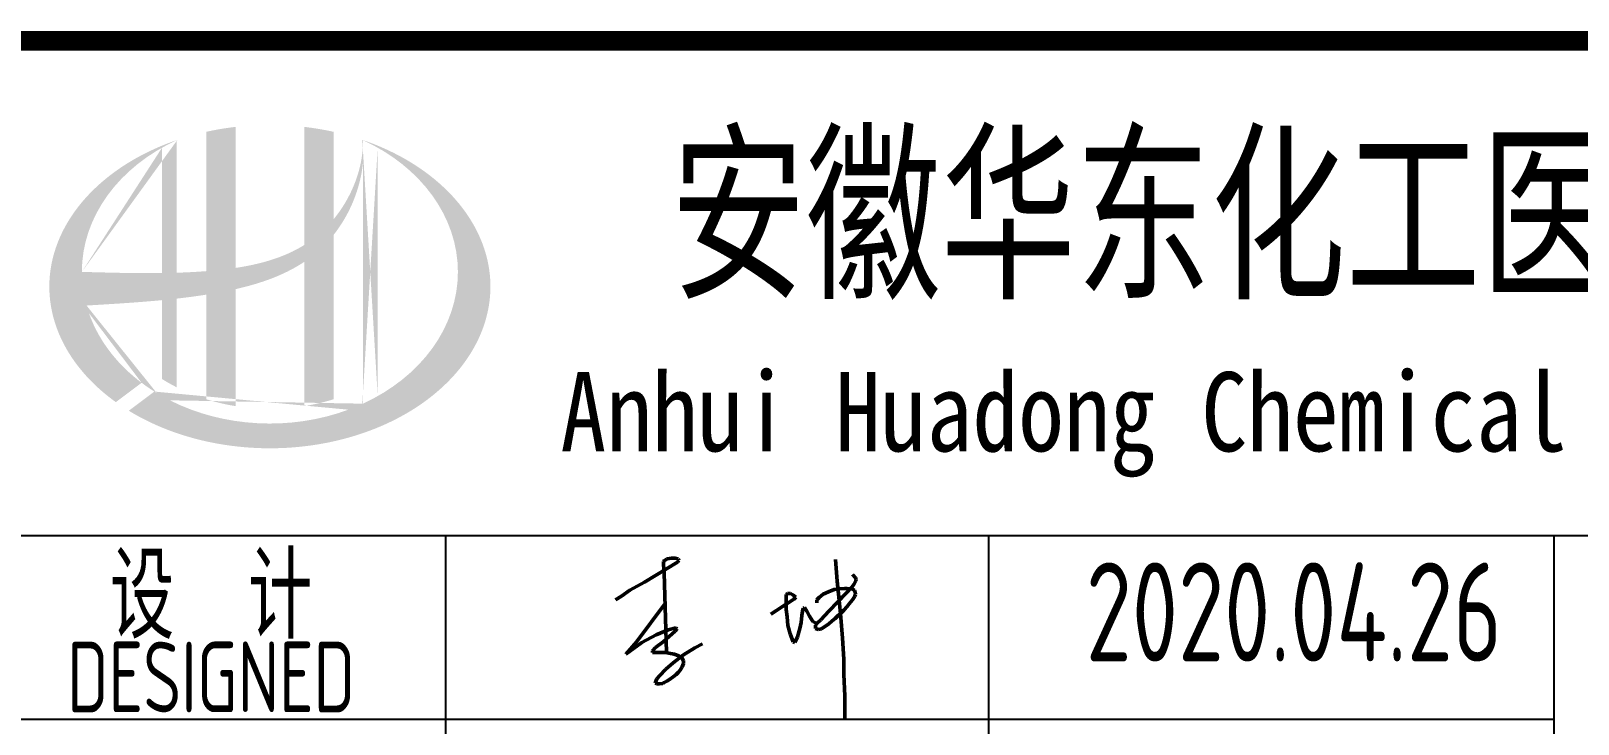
# Model space of a CAD drawing. Extents: x 1234595 to 2088511, y -80443 to 75292.
# Drawn here: x 1462035 to 1467506, y 19163 to 21615 of the extents above; entities that cross this region are included whole.
import ezdxf
from ezdxf.enums import TextEntityAlignment as Align

# ---------------------------------------------------------------- set-up
doc = ezdxf.new("R2010")
doc.units = 0
doc.header["$LTSCALE"] = 1000
doc.header["$MEASUREMENT"] = 0
doc.linetypes.add('2', pattern=[18.5, 12, -3, 0.5, -3])
doc.layers.get('0').update_dxf_attribs({"linetype": 'CONTINUOUS'})
doc.styles.add('AHD', font='sceie.shx', dxfattribs={"width": 0.7, "bigfont": 'sceic.shx'})
doc.styles.add('sceie', font='sceie.shx', dxfattribs={"width": 0.7, "bigfont": 'sceic.shx'})
doc.styles.add('宋体', font='', dxfattribs={"width": 0.7})
doc.styles.get('宋体').set_extended_font_data('SimSun')

# ---------------------------------------------------------------- blocks, each defined once
blk = doc.blocks.new('qm')
at = {"lineweight": 50}
for p, q in [((-943396.1, -984445.4), (-943398.8, -984448.7)), ((-943398.8, -984448.7), (-943398.8, -984459)), ((-943386.4, -984438.4), (-943396.1, -984445.4)), ((-943370.6, -984436), (-943386.4, -984438.4)), ((-943358.3, -984436), (-943370.6, -984436)), ((-943347.6, -984439), (-943358.3, -984436)), ((-943349.4, -984450.5), (-943345.2, -984444.2)), ((-943345.2, -984444.2), (-943347.6, -984439)), ((-942790.9, -984440.7), (-942784.5, -984517.7)), ((-943465.8, -984521.4), (-943349.4, -984450.5)), ((-943398.8, -984459), (-943396.1, -984488.1)), ((-943396.1, -984488.1), (-943388.7, -984770.8)), ((-942718.3, -984507.7), (-942730.2, -984494.8)), ((-943547.1, -984570.6), (-943518.6, -984549.7)), ((-943518.6, -984549.7), (-943465.8, -984521.4)), ((-942834.4, -984564.4), (-942815.2, -984555.8)), ((-942815.2, -984555.8), (-942795.5, -984547)), ((-942795.5, -984547), (-942776.7, -984545.2)), ((-942784.5, -984517.7), (-942777.6, -984585.2)), ((-942776.7, -984545.2), (-942759.3, -984544.3)), ((-942759.3, -984544.3), (-942749.6, -984544.3)), ((-942752.8, -984559.9), (-942732.9, -984539.7)), ((-942749.6, -984544.3), (-942735.7, -984544.7)), ((-942735.7, -984544.7), (-942730, -984545.5)), ((-942732.9, -984539.7), (-942725.5, -984529.5)), ((-942730, -984545.5), (-942723.8, -984550.4)), ((-942725.5, -984529.5), (-942719.1, -984516.7)), ((-942723.8, -984550.4), (-942720.8, -984557)), ((-942720.8, -984557), (-942719.7, -984563.8)), ((-942719.1, -984516.7), (-942717.3, -984511)), ((-942717.3, -984511), (-942718.3, -984507.7)), ((-943568.4, -984584.4), (-943547.1, -984570.6)), ((-943393.3, -984596.7), (-943493.3, -984731.8)), ((-942999.9, -984622.2), (-942978.2, -984608)), ((-942978.2, -984608), (-942959.2, -984595.7)), ((-942960.5, -984562), (-942964.8, -984565.1)), ((-942964.8, -984565.1), (-942964.8, -984617.8)), ((-942950, -984562), (-942960.5, -984562)), ((-942959.2, -984595.7), (-942938.6, -984581.8)), ((-942941.4, -984566.4), (-942950, -984562)), ((-942930.9, -984574.6), (-942941.4, -984566.4)), ((-942938.6, -984581.8), (-942930.9, -984574.6)), ((-942904.7, -984613.7), (-942900.5, -984610.6)), ((-942900.5, -984610.6), (-942892.1, -984623.8)), ((-942857.2, -984594.1), (-942856.4, -984584.4)), ((-942856.4, -984584.4), (-942848.4, -984575.4)), ((-942848.4, -984575.4), (-942834.4, -984564.4)), ((-942814.3, -984623.8), (-942783, -984590.7)), ((-942783, -984590.7), (-942752.8, -984559.9)), ((-942777.6, -984585.2), (-942772.2, -984646.7)), ((-942749.8, -984607.7), (-942761.4, -984620.1)), ((-942742.2, -984598.4), (-942749.8, -984607.7)), ((-942736.3, -984591.1), (-942742.2, -984598.4)), ((-942730.4, -984584.2), (-942736.3, -984591.1)), ((-942725.6, -984577.1), (-942730.4, -984584.2)), ((-942722.2, -984570.7), (-942725.6, -984577.1)), ((-942719.7, -984563.8), (-942722.2, -984570.7)), ((-943018.8, -984634.4), (-942999.9, -984622.2)), ((-942964.8, -984617.8), (-942962.1, -984644.3)), ((-942962.1, -984644.3), (-942958.8, -984675)), ((-942916.9, -984685.4), (-942912.2, -984664.1)), ((-942912.2, -984664.1), (-942909.6, -984639.3)), ((-942909.6, -984639.3), (-942907.9, -984623.6)), ((-942907.9, -984623.6), (-942904.7, -984613.7)), ((-942892.1, -984623.8), (-942882.9, -984641.9)), ((-942882.9, -984641.9), (-942871.2, -984660.5)), ((-942871.2, -984660.5), (-942856.6, -984667.4)), ((-942860.9, -984673.9), (-942855.7, -984666.2)), ((-942855.7, -984666.2), (-942842.5, -984654.6)), ((-942842.5, -984654.6), (-942814.3, -984623.8)), ((-942802.7, -984658.6), (-942815.9, -984670.1)), ((-942792.4, -984649.6), (-942802.7, -984658.6)), ((-942781.5, -984639.7), (-942792.4, -984649.6)), ((-942772.3, -984630.7), (-942781.5, -984639.7)), ((-942761.4, -984620.1), (-942772.3, -984630.7)), ((-942772.2, -984646.7), (-942766.2, -984719.5)), ((-943476, -984734.3), (-943425.2, -984707.2)), ((-943425.2, -984707.2), (-943382.4, -984690.6)), ((-943357.6, -984694.6), (-943400.6, -984732)), ((-943382.4, -984690.6), (-943355, -984683.3)), ((-943350.7, -984686.1), (-943357.6, -984694.6)), ((-943355, -984683.3), (-943350.7, -984686.1)), ((-942958.8, -984675), (-942951.1, -984704.5)), ((-942951.1, -984704.5), (-942940.7, -984732.2)), ((-942935, -984735.3), (-942925, -984714.3)), ((-942925, -984714.3), (-942916.9, -984685.4)), ((-942860.9, -984684.9), (-942860.9, -984673.9)), ((-942850.6, -984688.5), (-942860.9, -984684.9)), ((-942840.3, -984686.5), (-942850.6, -984688.5)), ((-942827.9, -984678.2), (-942840.3, -984686.5)), ((-942815.9, -984670.1), (-942827.9, -984678.2)), ((-942766.2, -984719.5), (-942760.9, -984794)), ((-943493.3, -984731.8), (-943532.7, -984775.8)), ((-943532.7, -984775.8), (-943476, -984734.3)), ((-943426.7, -984752.5), (-943437.7, -984764.8)), ((-943437.7, -984764.8), (-943437.7, -984770)), ((-943437.7, -984770), (-943392.9, -984770)), ((-943400.6, -984732), (-943426.7, -984752.5)), ((-943392.9, -984770), (-943380.2, -984772.5)), ((-943380.2, -984772.5), (-943361.5, -984776)), ((-943361.5, -984776), (-943344.6, -984782.3)), ((-943328.1, -984779), (-943287.8, -984753.7)), ((-943287.8, -984753.7), (-943261.2, -984739.1)), ((-942940.7, -984732.2), (-942935, -984735.3)), ((-943413.6, -984852.5), (-943391, -984829.4)), ((-943391, -984829.4), (-943365.3, -984806.5)), ((-943365.3, -984806.5), (-943328.1, -984779)), ((-943344.6, -984782.3), (-943334.6, -984788.5)), ((-943333, -984820.9), (-943340.3, -984832.4)), ((-943334.6, -984788.5), (-943328.5, -984800.6)), ((-943328.5, -984809.7), (-943333, -984820.9)), ((-943328.5, -984800.6), (-943328.5, -984809.7)), ((-942760.9, -984794), (-942760.9, -984848.2)), ((-943427.9, -984878.6), (-943422.3, -984863.8)), ((-943424, -984881), (-943427.9, -984878.6)), ((-943412.8, -984881), (-943424, -984881)), ((-943422.3, -984863.8), (-943413.6, -984852.5)), ((-943401.6, -984879.3), (-943412.8, -984881)), ((-943397, -984875.8), (-943401.6, -984879.3)), ((-943387.2, -984871.2), (-943397, -984875.8)), ((-943377.6, -984865.5), (-943387.2, -984871.2)), ((-943364.9, -984856.8), (-943377.6, -984865.5)), ((-943354.6, -984848.2), (-943364.9, -984856.8)), ((-943347.5, -984841), (-943354.6, -984848.2)), ((-943340.3, -984832.4), (-943347.5, -984841)), ((-942760.9, -984848.2), (-942758, -984923.5)), ((-942758, -984923.5), (-942758, -985007.1))]:
    blk.add_line(p, q, dxfattribs=at)
at = {"style": 'sceie', "width": 0.8}
for p in [(-941169.6, -984626.3), (-941208.7, -985276.9), (-941182.6, -985940.5), (-941143.6, -986591.1), (-941130.5, -987189.7)]:
    blk.add_attdef('2020.04.26', text='', height=350, dxfattribs=at).set_placement(p, align=Align.MIDDLE)

msp = doc.modelspace()

# ---------------------------------------------------------------- hatches: boundary and pattern name
h = msp.add_hatch(color=256)
edge = h.paths.add_edge_path()
edge.add_spline(control_points=[(1462758.4, 20701.4), (1462764.5, 20702.7), (1462770.6, 20704.2), (1462819.7, 20716), (1462862.3, 20729), (1462937.3, 20760.2), (1462970.2, 20777.1), (1463001.1, 20797.7)], knot_values=[61.629012, 61.629012, 61.629012, 61.629012, 63.330431, 63.330431, 75.353634, 75.353634, 85.398649, 85.398649, 85.398649, 85.398649], degree=3, periodic=0)
edge.add_line((1463001.1, 20797.7), (1463001.1, 20287.5))
edge.add_spline(control_points=[(1463001.1, 20287.5), (1463018.2, 20290.2), (1463035.2, 20293.6), (1463070, 20301.6), (1463087.7, 20306.5), (1463105.1, 20311.9)], knot_values=[4.908456, 4.908456, 4.908456, 4.908456, 4.992821, 4.992821, 5.083034, 5.083034, 5.083034, 5.083034], degree=3, periodic=0)
edge.add_line((1463105.1, 20311.9), (1463105.1, 20893.3))
edge.add_spline(control_points=[(1463105.1, 20893.3), (1463113.7, 20904.3), (1463121.9, 20915.6), (1463148, 20955.3), (1463163.7, 20985.2), (1463192.9, 21058), (1463204.1, 21101.8), (1463208.8, 21147.1), (1463208.9, 21148.4), (1463209.1, 21149.7)], knot_values=[97.991744, 97.991744, 97.991744, 97.991744, 101.64219, 101.64219, 110.337975, 110.337975, 121.934322, 121.934322, 122.270691, 122.270691, 122.270691, 122.270691], degree=3, periodic=0)
edge.add_line((1463209.1, 21149.7), (1463209.1, 21220.1))
edge.add_spline(control_points=[(1463209.1, 21220.1), (1463209, 21212.5), (1463208.6, 21204.8), (1463208.1, 21197.1)], knot_values=[126.194075, 126.194075, 126.194075, 126.194075, 128.396762, 128.396762, 128.396762, 128.396762], degree=3, periodic=0)
edge.add_spline(control_points=[(1463208.1, 21197.1), (1463207.6, 21190.9), (1463207, 21184.7), (1463206.2, 21178.5)], knot_values=[124.417049, 124.417049, 124.417049, 124.417049, 126.194075, 126.194075, 126.194075, 126.194075], degree=3, periodic=0)
edge.add_spline(control_points=[(1463206.2, 21178.5), (1463205, 21169.3), (1463203.6, 21160.2), (1463201.8, 21151.1)], knot_values=[121.80529, 121.80529, 121.80529, 121.80529, 124.417049, 124.417049, 124.417049, 124.417049], degree=3, periodic=0)
edge.add_spline(control_points=[(1463201.8, 21151.1), (1463199.4, 21139), (1463196.5, 21126.9), (1463193, 21114.8)], knot_values=[118.31574, 118.31574, 118.31574, 118.31574, 121.80529, 121.80529, 121.80529, 121.80529], degree=3, periodic=0)
edge.add_spline(control_points=[(1463193, 21114.8), (1463189.5, 21102.7), (1463185.4, 21090.7), (1463180.9, 21078.8)], knot_values=[114.795988, 114.795988, 114.795988, 114.795988, 118.31574, 118.31574, 118.31574, 118.31574], degree=3, periodic=0)
edge.add_spline(control_points=[(1463180.9, 21078.8), (1463176.4, 21067.1), (1463171.4, 21055.6), (1463166, 21044.3)], knot_values=[111.329641, 111.329641, 111.329641, 111.329641, 114.795988, 114.795988, 114.795988, 114.795988], degree=3, periodic=0)
edge.add_spline(control_points=[(1463166, 21044.3), (1463160.5, 21032.7), (1463154.4, 21021.4), (1463148, 21010.3)], knot_values=[107.79529, 107.79529, 107.79529, 107.79529, 111.329641, 111.329641, 111.329641, 111.329641], degree=3, periodic=0)
edge.add_spline(control_points=[(1463148, 21010.3), (1463141.7, 20999.5), (1463135, 20988.9), (1463127.8, 20978.6)], knot_values=[104.343579, 104.343579, 104.343579, 104.343579, 107.79529, 107.79529, 107.79529, 107.79529], degree=3, periodic=0)
edge.add_spline(control_points=[(1463127.8, 20978.6), (1463120.6, 20968.3), (1463113, 20958.2), (1463105.1, 20948.5)], knot_values=[100.8507, 100.8507, 100.8507, 100.8507, 104.343579, 104.343579, 104.343579, 104.343579], degree=3, periodic=0)
edge.add_line((1463105.1, 20948.5), (1463105.1, 21257.8))
edge.add_spline(control_points=[(1463105.1, 21257.8), (1463071, 21265.4), (1463036.2, 21271.2), (1463001.1, 21275.3)], knot_values=[4.423999, 4.423999, 4.423999, 4.423999, 4.558741, 4.558741, 4.558741, 4.558741], degree=3, periodic=0)
edge.add_line((1463001.1, 21275.3), (1463001.1, 20857.2))
edge.add_spline(control_points=[(1463001.1, 20857.2), (1462929.1, 20812.6), (1462844.9, 20789.4), (1462758.4, 20776.4)], knot_values=[63.246215, 63.246215, 63.246215, 63.246215, 87.689124, 87.689124, 87.689124, 87.689124], degree=3, periodic=0)
edge.add_line((1462758.4, 20776.4), (1462758.4, 21275.3))
edge.add_spline(control_points=[(1462758.4, 21275.3), (1462723.2, 21271.2), (1462688.4, 21265.4), (1462654.4, 21257.8)], knot_values=[4.866038, 4.866038, 4.866038, 4.866038, 5.000777, 5.000777, 5.000777, 5.000777], degree=3, periodic=0)
edge.add_line((1462654.4, 21257.8), (1462654.4, 20765))
edge.add_spline(control_points=[(1462654.4, 20765), (1462652.7, 20764.8), (1462617.8, 20762.2), (1462583.1, 20760.4), (1462550.4, 20759.4)], knot_values=[43.657356, 43.657356, 43.657356, 43.657356, 44.134253, 53.497092, 53.497092, 53.497092, 53.497092], degree=3, periodic=0)
edge.add_line((1462550.4, 20759.4), (1462550.4, 21228.5))
edge.add_spline(control_points=[(1462550.4, 21228.5), (1462533.4, 21222.7), (1462516.6, 21216.4), (1462500.2, 21209.7)], knot_values=[5.14157, 5.14157, 5.14157, 5.14157, 5.212921, 5.212921, 5.212921, 5.212921], degree=3, periodic=0)
edge.add_spline(control_points=[(1462500.2, 21209.7), (1462493.3, 21206.8), (1462486.4, 21203.9), (1462454.2, 21189.7), (1462429.7, 21177.5), (1462406.2, 21164.3)], knot_values=[5.212921, 5.212921, 5.212921, 5.212921, 5.24296, 5.24296, 5.355623, 5.355623, 5.355623, 5.355623], degree=3, periodic=0)
edge.add_spline(control_points=[(1462406.2, 21164.3), (1462391.3, 21155.9), (1462376.9, 21147.2), (1462362.9, 21138.1)], knot_values=[5.355623, 5.355623, 5.355623, 5.355623, 5.426974, 5.426974, 5.426974, 5.426974], degree=3, periodic=0)
edge.add_spline(control_points=[(1462362.9, 21138.1), (1462355.5, 21133.3), (1462348.2, 21128.3), (1462334.7, 21118.9), (1462328.5, 21114.3), (1462322.3, 21109.7)], knot_values=[5.426974, 5.426974, 5.426974, 5.426974, 5.464765, 5.464765, 5.498325, 5.498325, 5.498325, 5.498325], degree=3, periodic=0)
edge.add_spline(control_points=[(1462322.3, 21109.7), (1462296.3, 21090.2), (1462272.2, 21069.3), (1462250.3, 21047.3)], knot_values=[5.498325, 5.498325, 5.498325, 5.498325, 5.641027, 5.641027, 5.641027, 5.641027], degree=3, periodic=0)
edge.add_spline(control_points=[(1462250.3, 21047.3), (1462243.3, 21040.3), (1462236.5, 21033.2), (1462216.1, 21010.6), (1462203.2, 20994.8), (1462191.4, 20978.6)], knot_values=[5.641027, 5.641027, 5.641027, 5.641027, 5.686569, 5.686569, 5.783729, 5.783729, 5.783729, 5.783729], degree=3, periodic=0)
edge.add_spline(control_points=[(1462191.4, 20978.6), (1462176.3, 20957.8), (1462163, 20936.4), (1462149.9, 20911.4), (1462148.3, 20908.3), (1462146.7, 20905.1)], knot_values=[5.783729, 5.783729, 5.783729, 5.783729, 5.908374, 5.908374, 5.92643, 5.92643, 5.92643, 5.92643], degree=3, periodic=0)
edge.add_spline(control_points=[(1462146.7, 20905.1), (1462134.2, 20880), (1462124.2, 20854.3), (1462116.7, 20828.4)], knot_values=[5.92643, 5.92643, 5.92643, 5.92643, 6.069132, 6.069132, 6.069132, 6.069132], degree=3, periodic=0)
edge.add_spline(control_points=[(1462116.7, 20828.4), (1462113.4, 20817.3), (1462110.7, 20806.1), (1462105.3, 20780), (1462103, 20764.9), (1462101.6, 20749.9)], knot_values=[6.069132, 6.069132, 6.069132, 6.069132, 6.130179, 6.130179, 6.211834, 6.211834, 6.211834, 6.211834], degree=3, periodic=0)
edge.add_spline(control_points=[(1462101.6, 20749.9), (1462100.4, 20736.7), (1462099.7, 20723.5), (1462099.7, 20710.3)], knot_values=[6.211834, 6.211834, 6.211834, 6.211834, 6.283185, 6.283185, 6.283185, 6.283185], degree=3, periodic=0)
edge.add_spline(control_points=[(1462099.7, 20710.3), (1462099.7, 20701), (1462100, 20691.7), (1462100.7, 20682.3)], knot_values=[6.283185, 6.283185, 6.283185, 6.283185, 6.333655, 6.333655, 6.333655, 6.333655], degree=3, periodic=0)
edge.add_spline(control_points=[(1462100.7, 20682.3), (1462101.9, 20663.7), (1462104.4, 20645.1), (1462108.2, 20626.6)], knot_values=[6.333655, 6.333655, 6.333655, 6.333655, 6.434594, 6.434594, 6.434594, 6.434594], degree=3, periodic=0)
edge.add_spline(control_points=[(1462108.2, 20626.6), (1462108.5, 20625.3), (1462108.7, 20624.1), (1462112.6, 20605.6), (1462117.4, 20588.4), (1462123.3, 20571.4)], knot_values=[6.434594, 6.434594, 6.434594, 6.434594, 6.441278, 6.441278, 6.535532, 6.535532, 6.535532, 6.535532], degree=3, periodic=0)
edge.add_spline(control_points=[(1462123.3, 20571.4), (1462129.5, 20553.2), (1462137, 20535.1), (1462145.8, 20517.4)], knot_values=[6.535532, 6.535532, 6.535532, 6.535532, 6.636471, 6.636471, 6.636471, 6.636471], degree=3, periodic=0)
edge.add_spline(control_points=[(1462145.8, 20517.4), (1462148, 20512.9), (1462150.3, 20508.4), (1462159.6, 20490.8), (1462167.3, 20477.7), (1462175.7, 20464.9)], knot_values=[6.636471, 6.636471, 6.636471, 6.636471, 6.661894, 6.661894, 6.73741, 6.73741, 6.73741, 6.73741], degree=3, periodic=0)
edge.add_spline(control_points=[(1462175.7, 20464.9), (1462186.9, 20447.7), (1462199.2, 20430.9), (1462212.8, 20414.6)], knot_values=[6.73741, 6.73741, 6.73741, 6.73741, 6.838349, 6.838349, 6.838349, 6.838349], degree=3, periodic=0)
edge.add_spline(control_points=[(1462212.8, 20414.6), (1462218.7, 20407.4), (1462224.8, 20400.3), (1462239.3, 20384.4), (1462247.9, 20375.6), (1462256.8, 20366.9)], knot_values=[6.838349, 6.838349, 6.838349, 6.838349, 6.88251, 6.88251, 6.939288, 6.939288, 6.939288, 6.939288], degree=3, periodic=0)
edge.add_spline(control_points=[(1462256.8, 20366.9), (1462272.5, 20351.5), (1462289.4, 20336.7), (1462307.3, 20322.5)], knot_values=[6.939288, 6.939288, 6.939288, 6.939288, 7.040227, 7.040227, 7.040227, 7.040227], degree=3, periodic=0)
edge.add_spline(control_points=[(1462307.3, 20322.5), (1462316.2, 20315.4), (1462325.4, 20308.5), (1462334.9, 20301.7)], knot_values=[7.040227, 7.040227, 7.040227, 7.040227, 7.090696, 7.090696, 7.090696, 7.090696], degree=3, periodic=0)
edge.add_line((1462334.9, 20301.7), (1462426.1, 20370.1))
edge.add_ellipse((1462879.7, 20762.3), major_axis=(665, 0), ratio=0.806676, start_angle=192.819, end_angle=226.9853, ccw=False)
edge.add_spline(control_points=[(1462231.3, 20643.3), (1462255.3, 20644.8), (1462279.4, 20646.2), (1462368.1, 20651.7), (1462432.9, 20656.1), (1462498.4, 20662.4)], knot_values=[11.398263, 11.398263, 11.398263, 11.398263, 18.40729, 18.40729, 37.18094, 37.18094, 37.18094, 37.18094], degree=3, periodic=0)
edge.add_line((1462498.4, 20662.4), (1462498.4, 20383.3))
edge.add_spline(control_points=[(1462498.4, 20383.3), (1462502, 20381.1), (1462505.5, 20378.9), (1462522.5, 20368.7), (1462536.3, 20361.1), (1462550.4, 20354)], knot_values=[4.049945, 4.049945, 4.049945, 4.049945, 4.072021, 4.072021, 4.153257, 4.153257, 4.153257, 4.153257], degree=3, periodic=0)
edge.add_line((1462550.4, 20354), (1462550.4, 20667.8))
edge.add_spline(control_points=[(1462550.4, 20667.8), (1462582.6, 20671.5), (1462615, 20675.7), (1462649.8, 20681.1), (1462652.1, 20681.5), (1462654.4, 20681.8)], knot_values=[42.135009, 42.135009, 42.135009, 42.135009, 51.307228, 51.307228, 51.948574, 51.948574, 51.948574, 51.948574], degree=3, periodic=0)
edge.add_line((1462654.4, 20681.8), (1462654.4, 20311.9))
edge.add_spline(control_points=[(1462654.4, 20311.9), (1462688, 20301.4), (1462722.9, 20293.2), (1462758.4, 20287.5)], knot_values=[4.34174, 4.34174, 4.34174, 4.34174, 4.516316, 4.516316, 4.516316, 4.516316], degree=3, periodic=0)
edge.add_line((1462758.4, 20287.5), (1462758.4, 20701.4))
edge = h.paths.add_edge_path(flags=16)
edge.add_ellipse((1462879.7, 20762.3), major_axis=(665, 0), ratio=0.806676, start_angle=124.9875, end_angle=179.999, ccw=False)
edge.add_line((1462498.4, 21201.8), (1462498.4, 20758.2))
edge.add_spline(control_points=[(1462498.4, 20758.2), (1462403.1, 20756.9), (1462309.1, 20759.9), (1462214.7, 20762.3)], knot_values=[11.27373, 11.27373, 11.27373, 11.27373, 38.687513, 38.687513, 38.687513, 38.687513], degree=3, periodic=0)
edge = h.paths.add_edge_path()
edge.add_spline(control_points=[(1462380.9, 20271.2), (1462411.9, 20252.2), (1462445.1, 20234.9), (1462529.7, 20197.7), (1462583, 20179.8), (1462693.7, 20153.3), (1462751.2, 20144.6), (1462867.3, 20136.8), (1462926, 20137.7), (1463041.6, 20149.2), (1463098.4, 20159.7), (1463207.4, 20189.8), (1463259.6, 20209.3), (1463356.5, 20256.2), (1463401.3, 20283.5), (1463481.2, 20344.5), (1463516.4, 20378.1), (1463575.7, 20449.5), (1463599.8, 20487.4), (1463636.2, 20565.5), (1463648.5, 20605.8), (1463661.1, 20687), (1463661.4, 20727.9), (1463649.9, 20809.4), (1463638.1, 20849.9), (1463602.5, 20928.6), (1463578.7, 20966.9), (1463519.9, 21039), (1463484.8, 21073), (1463405, 21134.6), (1463360.3, 21162.3), (1463279.1, 21202.1), (1463244.7, 21216.3), (1463209.1, 21228.5)], knot_values=[0.886421, 0.886421, 0.886421, 0.886421, 1.040557, 1.040557, 1.261172, 1.261172, 1.481788, 1.481788, 1.702404, 1.702404, 1.92302, 1.92302, 2.143636, 2.143636, 2.364252, 2.364252, 2.584868, 2.584868, 2.805484, 2.805484, 3.026099, 3.026099, 3.246715, 3.246715, 3.46852, 3.46852, 3.690325, 3.690325, 3.91213, 3.91213, 4.133935, 4.133935, 4.283209, 4.283209, 4.283209, 4.283209], degree=3, periodic=0)
edge.add_line((1463209.1, 21228.5), (1463209.1, 21228.5))
edge.add_spline(control_points=[(1463209.1, 21228.4), (1463209.1, 21225.6), (1463209.1, 21222.9), (1463209.1, 21220.1)], knot_values=[128.396762, 128.396762, 128.396762, 128.396762, 129.192193, 129.192193, 129.192193, 129.192193], degree=3, periodic=0)
edge.add_line((1463209.1, 21220.1), (1463209.1, 20296.2))
edge.add_ellipse((1462879.7, 20762.3), major_axis=(665, 0), ratio=0.806676, start_angle=232.1054, end_angle=299.6833, ccw=False)
edge.add_line((1462471.3, 20339), (1462380.9, 20271.2))
edge = h.paths.add_edge_path(flags=16)
edge.add_ellipse((1462879.7, 20762.3), major_axis=(665, 0), ratio=0.806676, start_angle=304.9875, end_angle=415.0121, ccw=False)
edge.add_line((1463261.1, 20322.8), (1463261.1, 21201.8))

# ---------------------------------------------------------------- linework, layer by layer
for p, q in [((1461921.9, 19829.7), (1472921.9, 19829.7)), ((1463501.9, 16579.7), (1463501.9, 19829.7)), ((1463501.9, 16579.7), (1463501.9, 19829.7)), ((1463501.9, 16579.7), (1463501.9, 19829.7)), ((1465421.9, 16579.7), (1465421.9, 19829.7)), ((1465421.9, 16579.7), (1465421.9, 19829.7)), ((1467421.9, 16579.7), (1467421.9, 19829.7)), ((1467421.9, 16579.7), (1467421.9, 19829.7)), ((1461921.9, 19179.7), (1467421.9, 19179.7))]:
    msp.add_line(p, q)
at = {"const_width": 70}
msp.add_lwpolyline([(1479921.9, 21579.7), (1461921.9, 21579.7)], dxfattribs=at)

# ---------------------------------------------------------------- block references
at = {"color": 4, "linetype": '2'}
ref = msp.add_blockref('qm', (2407670.8, 1004186.2), dxfattribs=at)
ref.add_attrib('2020.04.26', '2020.04.26', dxfattribs={"height": 350, "style": 'sceie', "width": 0.8}).set_placement((1466501.2, 19559.9), align=Align.MIDDLE)

# ---------------------------------------------------------------- texts
for s, height, style, width, p in [('安徽华东化工医药工程有限责任公司', 500, '宋体', 0.7, (1468116.8, 20979.7)), ('Anhui Huadong Chemical & Medical Engineering Co.,Ltd', 280, '宋体', 0.85, (1468116.8, 20229.7)), ('设  计', 300, 'AHD', 0.8, (1462671.9, 19629.7)), ('设  计', 300, 'AHD', 0.8, (1462671.9, 19629.7)), ('DESIGNED', 250, 'AHD', 0.8, (1462671.9, 19329.7)), ('DESIGNED', 250, 'AHD', 0.8, (1462671.9, 19329.7))]:
    msp.add_text(s, height=height, dxfattribs=dict(style=style, width=width)).set_placement(p, align=Align.MIDDLE)

doc.saveas('drawing.dxf')
